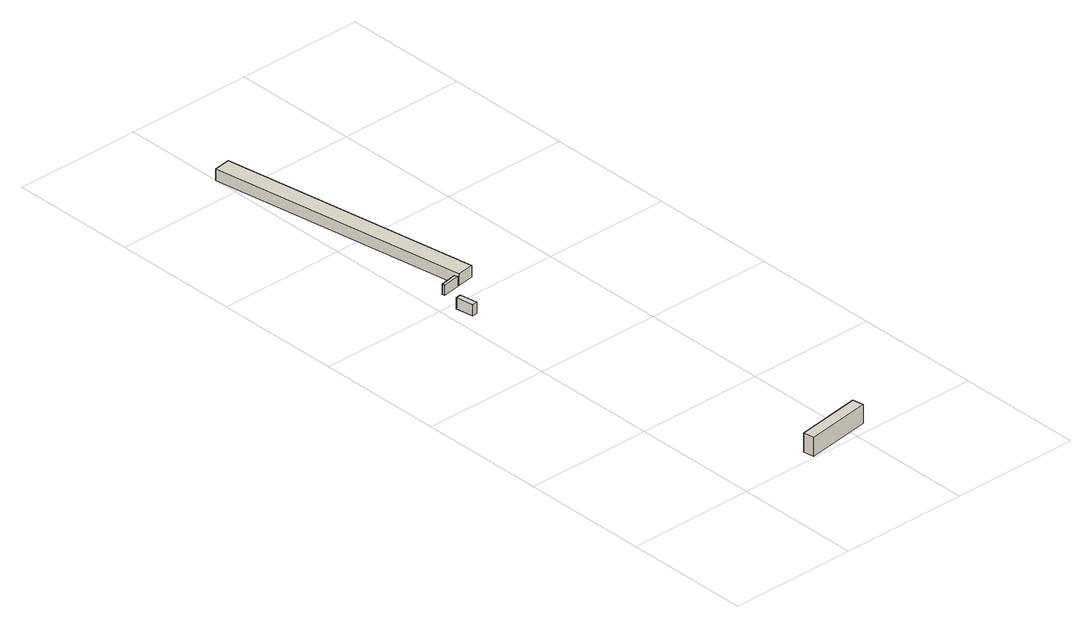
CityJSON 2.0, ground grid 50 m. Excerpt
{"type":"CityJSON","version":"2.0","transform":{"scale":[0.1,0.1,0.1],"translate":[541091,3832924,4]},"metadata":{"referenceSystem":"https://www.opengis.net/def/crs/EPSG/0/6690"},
"CityObjects":{
"building1":{"type":"Building","attributes":{"計測周辺長":786.73,"1/2500図郭":75,"区名":"大正区","町丁目名称":"鶴町２丁目","街区番号":20,"class":"3003","usage":"402","measuredHeight":7.4,"storeysAboveGround":5,"BuildingDetailAttribute.buildingRoofEdgeArea":27226.55,"BuildingDetailAttribute.buildingStructureType":"610","BuildingDetailAttribute.buildingStructureOrgType":"2","BuildingDetailAttribute.detailedUsage":"1220","BuildingDetailAttribute.specifiedBuildingCoverageRate":0.6,"BuildingDetailAttribute.surveyYear":2017,"BuildingHighTideRiskAttribute.description":"1","BuildingHighTideRiskAttribute.rank":"2","BuildingHighTideRiskAttribute.depth":2.35,"BuildingIDAttribute.prefecture":"27","BuildingIDAttribute.city":"27108"},"geometry":[{"type":"Solid","lod":"1","boundaries":[[[[0,1,2,3]],[[2,4,5,3]],[[1,6,4,2]],[[0,7,6,1]],[[3,5,7,0]],[[4,6,7,5]]]]}]},
"building2":{"type":"Building","attributes":{"class":"3003","measuredHeight":4.4,"BuildingDetailAttribute.specifiedBuildingCoverageRate":0.6,"BuildingDetailAttribute.surveyYear":2017,"BuildingHighTideRiskAttribute.description":"1","BuildingHighTideRiskAttribute.rank":"2","BuildingHighTideRiskAttribute.depth":2.72,"BuildingIDAttribute.prefecture":"27","BuildingIDAttribute.city":"27108"},"geometry":[{"type":"Solid","lod":"1","boundaries":[[[[8,9,10,11,12]],[[11,13,14,12]],[[10,15,13,11]],[[9,16,15,10]],[[8,17,16,9]],[[12,14,17,8]],[[13,15,16,17,14]]]]}]},
"building3":{"type":"Building","attributes":{"class":"3003","measuredHeight":4,"BuildingDetailAttribute.specifiedBuildingCoverageRate":0.6,"BuildingDetailAttribute.surveyYear":2017,"BuildingHighTideRiskAttribute.description":"1","BuildingHighTideRiskAttribute.rank":"2","BuildingHighTideRiskAttribute.depth":2.83,"BuildingIDAttribute.prefecture":"27","BuildingIDAttribute.city":"27108"},"geometry":[{"type":"Solid","lod":"1","boundaries":[[[[18,19,20,21]],[[20,22,23,21]],[[19,24,22,20]],[[18,25,24,19]],[[21,23,25,18]],[[22,24,25,23]]]]}]},
"building4":{"type":"Building","attributes":{"class":"3003","measuredHeight":4.5,"BuildingDetailAttribute.specifiedBuildingCoverageRate":0.6,"BuildingDetailAttribute.surveyYear":2017,"BuildingHighTideRiskAttribute.description":"1","BuildingHighTideRiskAttribute.rank":"2","BuildingHighTideRiskAttribute.depth":3,"BuildingIDAttribute.prefecture":"27","BuildingIDAttribute.city":"27108"},"geometry":[{"type":"Solid","lod":"1","boundaries":[[[[26,27,28,29]],[[28,30,31,29]],[[27,32,30,28]],[[26,33,32,27]],[[29,31,33,26]],[[30,32,33,31]]]]}]}
},
"vertices":[
[311,6,9],[305,49,9],[562,87,9],[568,44,9],[562,87,84],[568,44,84],[305,49,84],[311,6,84],
[84,1410,10],[84,1409,10],[63,1406,10],[53,1474,10],[74,1478,10],[53,1474,54],[74,1478,54],[63,1406,54],[84,1409,54],[84,1410,54],
[80,1561,10],[78,1572,10],[145,1584,10],[149,1572,10],[145,1584,50],[149,1572,50],[78,1572,50],[80,1561,50],
[223,1583,10],[156,1573,10],[0,2595,10],[66,2605,10],[0,2595,55],[66,2605,55],[156,1573,55],[223,1583,55]
]}
